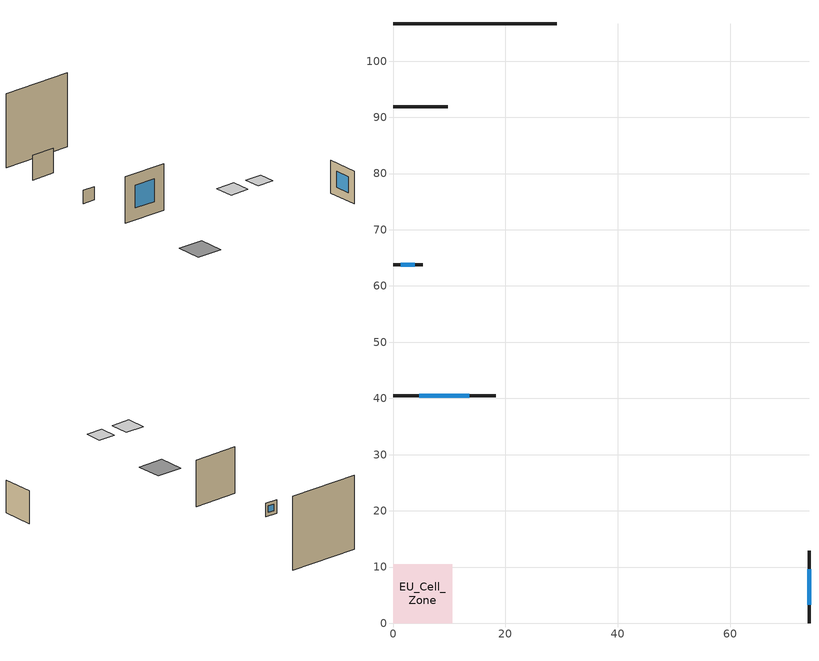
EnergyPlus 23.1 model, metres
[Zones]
EU_Cell_Zone
 floor othersidecoefficients (EU_ES.ME.MFH.01.Gen.ReEx.001.001_floor_1_Construction): 0,0 10.54,0 10.54,10.54 0,10.54 z0
 wall outside (EU_ES.ME.MFH.01.Gen.ReEx.001.001_wall_1_north_1_Construction): 0,40.44 18.31,40.44 z0:18.31
 wall outside (EU_ES.ME.MFH.01.Gen.ReEx.001.001_wall_1_south_2_Construction): 5.25,63.75 0,63.75 z0:5.25
 wall outside (EU_ES.ME.MFH.01.Gen.ReEx.001.001_wall_1_west_3_Construction): 74,12.9 74,0 z0:12.9
 wall othersidecoefficients (EU_ES.ME.MFH.01.Gen.ReEx.001.001_wall_2_Construction): 9.76,91.9 0,91.9 z0:9.76
 wall othersidecoefficients (EU_ES.ME.MFH.01.Gen.ReEx.001.001_thermal_bridge_Construction): 29.1,106.66 0,106.66 z0:29.1
 window (EU_ES.ME.MFH.01.Gen.ReEx.001.001_window_north_1_Construction): 4.71,40.44 13.6,40.44 z4.71:13.6
 window (EU_ES.ME.MFH.01.Gen.ReEx.001.001_window_south_2_Construction): 3.9,63.75 1.35,63.75 z1.35:3.9
 window (EU_ES.ME.MFH.01.Gen.ReEx.001.001_window_west_3_Construction): 74,9.58 74,3.32 z3.32:9.58
 ceiling othersidecoefficients (EU_ES.ME.MFH.01.Gen.ReEx.001.001_roof_1_Construction): 15.54,0 23.54,0 23.54,8 15.54,8 z20
 ceiling othersidecoefficients (EU_ES.ME.MFH.01.Gen.ReEx.001.001_roof_2_Construction): 28.54,0 35.44,0 35.44,6.91 28.54,6.91 z20
[Building]
EU Step8 Campaign Cell: North Axis=0; Terrain=City; Solar Distribution=FullExterior
[Site:Location]
Madrid: Latitude=40.5; Longitude=-3.5; Time Zone=1; Elevation=609
[SizingPeriod:WeatherFileDays]
AnnualSizingPeriod: Begin Month=1; Begin Day of Month=1; End Month=12; End Day of Month=31; Use Weather File Daylight Saving Period=No; Use Weather File Rain and Snow Indicators=No
[MATERIAL]
EU_InternalMass_Material: Roughness=MediumRough; Thickness=0.1; Conductivity=1; Density=1800; Specific Heat=900; Thermal Absorptance=0.9; Solar Absorptance=0.7; Visible Absorptance=0.7
[MATERIAL:NOMASS] Roughness=MediumRough; Thermal Absorptance=0.9; Solar Absorptance=0.7; Visible Absorptance=0.7
Name | Thermal Resistance
EU_ES.ME.MFH.01.Gen.ReEx.001.001_floor_1_NoMass | 0.64288
EU_ES.ME.MFH.01.Gen.ReEx.001.001_roof_1_NoMass | 0.282127
EU_ES.ME.MFH.01.Gen.ReEx.001.001_roof_2_NoMass | 0.730727
EU_ES.ME.MFH.01.Gen.ReEx.001.001_wall_1_north_1_NoMass; EU_ES.ME.MFH.01.Gen.ReEx.001.001_wall_1_south_2_NoMass; EU_ES.ME.MFH.01.Gen.ReEx.001.001_wall_1_west_3_NoMass | 0.459559
EU_ES.ME.MFH.01.Gen.ReEx.001.001_wall_2_NoMass | 0.40016
EU_ES.ME.MFH.01.Gen.ReEx.001.001_thermal_bridge_NoMass | 7.84314
[WINDOWMATERIAL:SIMPLEGLAZINGSYSTEM] UFactor=4.5475; Solar Heat Gain Coefficient=0.85; Visible Transmittance=0.85
EU_ES.ME.MFH.01.Gen.ReEx.001.001_window_north_1_SimpleGlazing; EU_ES.ME.MFH.01.Gen.ReEx.001.001_window_south_2_SimpleGlazing; EU_ES.ME.MFH.01.Gen.ReEx.001.001_window_west_3_SimpleGlazing
[CONSTRUCTION]
EU_ES.ME.MFH.01.Gen.ReEx.001.001_floor_1_Construction: EU_ES.ME.MFH.01.Gen.ReEx.001.001_floor_1_NoMass
EU_ES.ME.MFH.01.Gen.ReEx.001.001_roof_1_Construction: EU_ES.ME.MFH.01.Gen.ReEx.001.001_roof_1_NoMass
EU_ES.ME.MFH.01.Gen.ReEx.001.001_roof_2_Construction: EU_ES.ME.MFH.01.Gen.ReEx.001.001_roof_2_NoMass
EU_ES.ME.MFH.01.Gen.ReEx.001.001_wall_1_north_1_Construction: EU_ES.ME.MFH.01.Gen.ReEx.001.001_wall_1_north_1_NoMass
EU_ES.ME.MFH.01.Gen.ReEx.001.001_window_north_1_Construction: EU_ES.ME.MFH.01.Gen.ReEx.001.001_window_north_1_SimpleGlazing
EU_ES.ME.MFH.01.Gen.ReEx.001.001_wall_1_south_2_Construction: EU_ES.ME.MFH.01.Gen.ReEx.001.001_wall_1_south_2_NoMass
EU_ES.ME.MFH.01.Gen.ReEx.001.001_window_south_2_Construction: EU_ES.ME.MFH.01.Gen.ReEx.001.001_window_south_2_SimpleGlazing
EU_ES.ME.MFH.01.Gen.ReEx.001.001_wall_1_west_3_Construction: EU_ES.ME.MFH.01.Gen.ReEx.001.001_wall_1_west_3_NoMass
EU_ES.ME.MFH.01.Gen.ReEx.001.001_window_west_3_Construction: EU_ES.ME.MFH.01.Gen.ReEx.001.001_window_west_3_SimpleGlazing
EU_ES.ME.MFH.01.Gen.ReEx.001.001_wall_2_Construction: EU_ES.ME.MFH.01.Gen.ReEx.001.001_wall_2_NoMass
EU_ES.ME.MFH.01.Gen.ReEx.001.001_thermal_bridge_Construction: EU_ES.ME.MFH.01.Gen.ReEx.001.001_thermal_bridge_NoMass
EU_InternalMass_Construction: EU_InternalMass_Material
[ZONE]
EU_Cell_Zone: Type=1; Multiplier=1; Ceiling Height=0.530303; Volume=1767.5; Floor Area=555.5; Part of Total Floor Area=Yes
[INTERNALMASS]
EU_Cell_Zone_EU_InternalMass: Construction=EU_InternalMass_Construction; Zone or ZoneList=EU_Cell_Zone; Surface Area=555.5
[SURFACEPROPERTY:OTHERSIDECOEFFICIENTS] Combined ConvectiveRadiative Film Coefficient=0; Constant Temperature=0; Constant Temperature Coefficient=0; Ground Temperature Coefficient=0; Wind Speed Coefficient=0; Sinusoidal Variation of Constant Temperature Coefficient=No; Period of Sinusoidal Variation=24; Previous Other Side Temperature Coefficient=0
Name | External DryBulb Temperature Coefficient | Zone Air Temperature Coefficient
EU_ES.ME.MFH.01.Gen.ReEx.001.001_floor_1_b0.645578 | 0.645578 | 0.354422
EU_ES.ME.MFH.01.Gen.ReEx.001.001_roof_1_b1; EU_ES.ME.MFH.01.Gen.ReEx.001.001_roof_2_b1; EU_ES.ME.MFH.01.Gen.ReEx.001.001_wall_1_north_1_b1; EU_ES.ME.MFH.01.Gen.ReEx.001.001_wall_1_south_2_b1; EU_ES.ME.MFH.01.Gen.ReEx.001.001_wall_1_west_3_b1; EU_ES.ME.MFH.01.Gen.ReEx.001.001_wall_2_b1; EU_ES.ME.MFH.01.Gen.ReEx.001.001_thermal_bridge_b1 | 1 | 0
[OTHEREQUIPMENT]
EU_Step8_InternalGain_es__ES.ME.MFH.01.Gen.ReEx.001.001__f030_f030: Fuel Type=Electricity; Zone or ZoneList or Space or SpaceList=EU_Cell_Zone; Schedule=EU_Step8_GainSchedule_es__ES.ME.MFH.01.Gen.ReEx.001.001__f030_f030; Design Level Calculation Method=Watts/Area; Power per Zone Floor Area=1; Fraction Latent=0; Fraction Radiant=0; Fraction Lost=0; Carbon Dioxide Generation Rate=0; EndUse Subcategory=EU_Step8_InternalGains
[ZONEVENTILATION:DESIGNFLOWRATE]
EU_ConstantAir_EU_Cell_Zone: Zone or ZoneList or Space or SpaceList=EU_Cell_Zone; Schedule=EU_AlwaysOn; Design Flow Rate Calculation Method=AirChanges/Hour; Air Changes per Hour=0.68; Ventilation Type=Natural; Fan Pressure Rise=0; Fan Total Efficiency=1; Constant Term Coefficient=1; Temperature Term Coefficient=0; Velocity Term Coefficient=0; Velocity Squared Term Coefficient=0; Minimum Indoor Temperature=-100; Maximum Indoor Temperature=100; Delta Temperature=-100; Minimum Outdoor Temperature=-100; Maximum Outdoor Temperature=100; Maximum Wind Speed=40
[HVACTEMPLATE:THERMOSTAT]
EU_HeatOnly_EU_Cell_Zone: Constant Heating Setpoint=20; Constant Cooling Setpoint=50
[HVACTEMPLATE:ZONE:IDEALLOADSAIRSYSTEM]
EU_Cell_Zone: Template Thermostat=EU_HeatOnly_EU_Cell_Zone; System Availability Schedule=EU_AlwaysOn; Maximum Heating Supply Air Temperature=50; Minimum Cooling Supply Air Temperature=13; Maximum Heating Supply Air Humidity Ratio=0.0156; Minimum Cooling Supply Air Humidity Ratio=0.0077; Heating Limit=NoLimit; Cooling Limit=NoLimit; Heating Availability Schedule=EU_AlwaysOn; Cooling Availability Schedule=EU_CoolingOff; Dehumidification Control Type=ConstantSensibleHeatRatio; Cooling Sensible Heat Ratio=0.7; Dehumidification Setpoint=60; Humidification Control Type=None; Humidification Setpoint=30; Outdoor Air Method=None; Outdoor Air Flow Rate per Person=0.00944; Outdoor Air Flow Rate per Zone Floor Area=0; Outdoor Air Flow Rate per Zone=0; Demand Controlled Ventilation Type=None; Outdoor Air Economizer Type=NoEconomizer; Heat Recovery Type=None; Sensible Heat Recovery Effectiveness=0.7; Latent Heat Recovery Effectiveness=0.65
[SIZING:ZONE]
EU_Cell_Zone: Zone Cooling Design Supply Air Temperature Input Method=SupplyAirTemperature; Zone Cooling Design Supply Air Temperature=13; Zone Heating Design Supply Air Temperature Input Method=SupplyAirTemperature; Zone Heating Design Supply Air Temperature=50; Zone Cooling Design Supply Air Humidity Ratio=0.008; Zone Heating Design Supply Air Humidity Ratio=0.008; Cooling Design Air Flow Method=DesignDay; Cooling Design Air Flow Rate=0; Cooling Minimum Air Flow per Zone Floor Area=0.000762; Cooling Minimum Air Flow=0; Cooling Minimum Air Flow Fraction=0.2; Heating Design Air Flow Method=DesignDay; Heating Design Air Flow Rate=0; Heating Maximum Air Flow per Zone Floor Area=0.002032; Heating Maximum Air Flow=0.141576; Heating Maximum Air Flow Fraction=0.3; Account for Dedicated Outdoor Air System=No; Dedicated Outdoor Air System Control Strategy=NeutralSupplyAir; Dedicated Outdoor Air Low Setpoint Temperature for Design=autosize; Dedicated Outdoor Air High Setpoint Temperature for Design=autosize; Zone Load Sizing Method=Sensible Load Only No Latent Load; Zone Latent Cooling Design Supply Air Humidity Ratio Input Method=HumidityRatioDifference; Zone Cooling Design Supply Air Humidity Ratio Difference=0.005; Zone Latent Heating Design Supply Air Humidity Ratio Input Method=HumidityRatioDifference; Zone Humidification Design Supply Air Humidity Ratio Difference=0.005
[SCHEDULE:CONSTANT]
Name | Hourly Value
EU_AlwaysOn | 1
EU_CoolingOff | 0
[SCHEDULE:FILE]
EU_Step8_GainSchedule_es__ES.ME.MFH.01.Gen.ReEx.001.001__f030_f030: File=C:\Users\o_iseri\Desktop\OpenUBEM\openubem\outputs\eu_certified_rerun_2026-08-28\rep3\schedules\es__ES.ME.MFH.01.Gen.ReEx.001.001__f030.csv; Column Number=1; Rows to Skip at Top=0; Number of Hours of Data=8760; Column Separator=Comma; Interpolate to Timestep=No; Minutes per Item=60; Adjust Schedule for Daylight Savings=Yes
